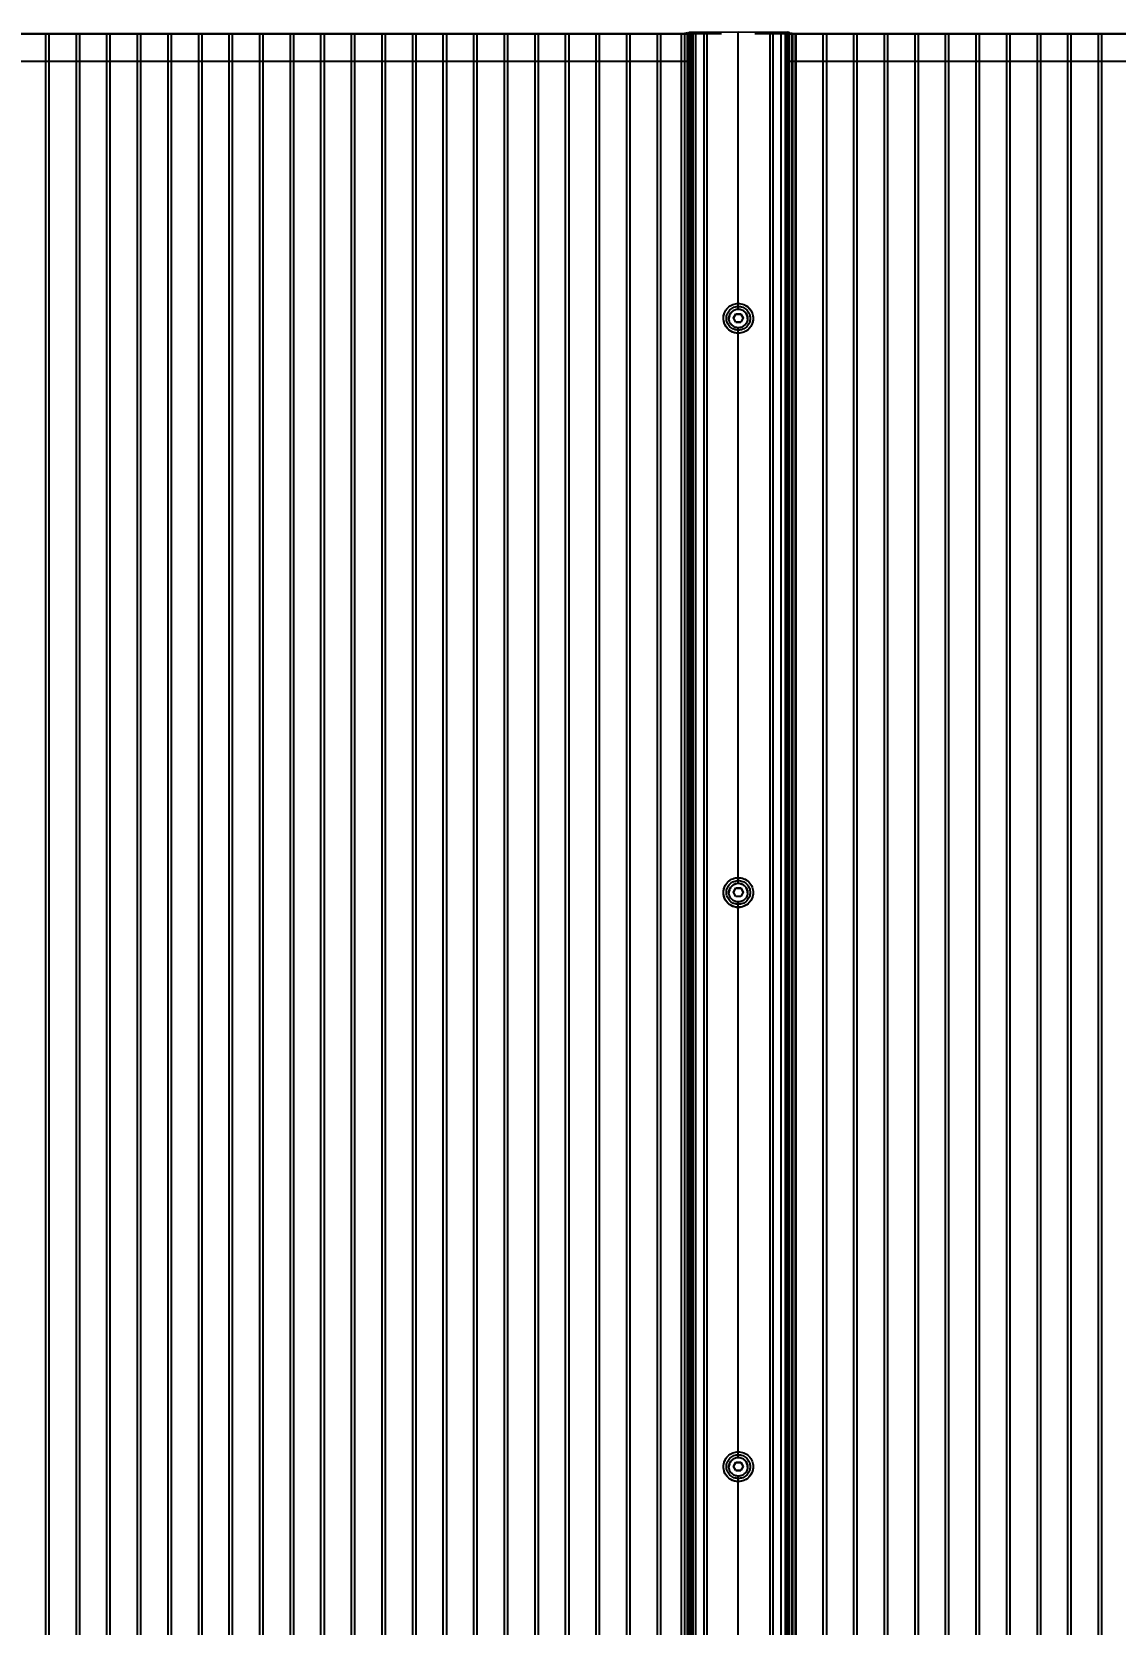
# Model space of a CAD drawing. Header units: millimetres. Extents: x 4625 to 14334, y 16216 to 31562.
# Drawn here: x 6418 to 7056, y 27771 to 28708 of the extents above; entities that cross this region are included whole.
import ezdxf

# ---------------------------------------------------------------- set-up
doc = ezdxf.new("R2010")
doc.units = ezdxf.units.MM
doc.header["$LTSCALE"] = 3
doc.layers.add('Default', color=7, linetype='Continuous')
doc.styles.get("Standard").update_dxf_attribs({"font": 'arial.ttf'})
doc.dimstyles.new('MATEUSZ', dxfattribs={"dimtxt": 35, "dimasz": 16, "dimexe": 0.18, "dimexo": 0.0625, "dimgap": 0.09, "dimtad": 0, "dimdec": 0, "dimdsep": 46, "dimtxsty": 'Standard', "dimblk": 'DOT', "dimcen": 0.09, "dimse1": 1, "dimse2": 1, "dimadec": 0, "dimazin": 0, "dimtfac": 1, "dimtdec": 0, "dimtofl": 0, "dimtmove": 0, "dimatfit": 3, "dimfxl": 1, "dimtolj": 1, "dimtzin": 0, "dimlwd": 9, "dimlwe": 9, "dimarcsym": 0})

# ---------------------------------------------------------------- blocks, each defined once
blk = doc.blocks.new('_Dot')
at = {"color": 0, "linetype": 'ByBlock', "lineweight": -2}
blk.add_line((-0.5, 0), (-1, 0), dxfattribs=at)
at = {"color": 0, "linetype": 'ByBlock', "const_width": 0.5}
blk.add_lwpolyline([(-0.25, 0, 1), (0.25, 0, 1)], format="xyb", close=True, dxfattribs=at)
blk = doc.blocks.new('*D31')
at = {"color": 0, "lineweight": 9, "transparency": 16777216}
for p, q in [((5803.89, 26303.39), (9576.19, 26303.39)), ((13713.73, 26303.39), (9941.43, 26303.39))]:
    blk.add_line(p, q, dxfattribs=at)
at = {"layer": 'Defpoints', "color": 0, "transparency": 16777216}
for p in [(5787.89, 28729.99), (13729.73, 28729.99), (13729.73, 26303.39)]:
    blk.add_point(p, dxfattribs=at)
at = {"color": 0, "lineweight": 9, "transparency": 16777216, "xscale": 16, "yscale": 16, "zscale": 16, "rotation": 180}
blk.add_blockref('_Dot', (5787.89, 26303.39), dxfattribs=at)
at = {"color": 0, "lineweight": 9, "transparency": 16777216, "xscale": 16, "yscale": 16, "zscale": 16}
blk.add_blockref('_Dot', (13729.73, 26303.39), dxfattribs=at)
at = {"color": 0, "transparency": 16777216, "insert": (9758.81, 26303.39), "char_height": 123, "attachment_point": 5}
blk.add_mtext('\\A1;7942', dxfattribs=at)

msp = doc.modelspace()

# ---------------------------------------------------------------- linework, layer by layer
at = {"layer": 'Default'}
for p, q in [((6824.31, 28706.95), (6008.31, 28706.95)), ((6805.62, 28706.79), (6026.03, 28706.79)), ((6426.31, 28706.81), (6426.31, 26887.25)), ((6428.31, 28706.81), (6428.31, 26887.25)), ((6444.31, 28706.81), (6444.31, 26887.25)), ((6446.31, 28706.81), (6446.31, 26887.25)), ((6462.31, 28706.81), (6462.31, 26887.25)), ((6464.31, 28706.81), (6464.31, 26887.25)), ((6480.31, 28706.81), (6480.31, 26887.25)), ((6482.31, 28706.81), (6482.31, 26887.25)), ((6498.31, 28706.81), (6498.31, 26887.25)), ((6500.31, 28706.81), (6500.31, 26887.25)), ((6516.31, 28706.81), (6516.31, 26887.25)), ((6518.31, 28706.81), (6518.31, 26887.25)), ((6534.31, 28706.81), (6534.31, 26887.25)), ((6536.31, 28706.81), (6536.31, 26887.25)), ((6552.31, 28706.81), (6552.31, 26887.25)), ((6554.31, 28706.81), (6554.31, 26887.25)), ((6570.31, 28706.81), (6570.31, 26887.25)), ((6572.31, 28706.81), (6572.31, 26887.25)), ((6588.31, 28706.81), (6588.31, 26887.25)), ((6590.31, 28706.81), (6590.31, 26887.25)), ((6606.31, 28706.81), (6606.31, 26887.25)), ((6608.31, 28706.81), (6608.31, 26887.25)), ((6624.31, 28706.81), (6624.31, 26887.25)), ((6626.31, 28706.81), (6626.31, 26887.25)), ((6642.31, 28706.81), (6642.31, 26887.25)), ((6644.31, 28706.81), (6644.31, 26887.25)), ((6660.31, 28706.81), (6660.31, 26887.25)), ((6662.31, 28706.81), (6662.31, 26887.25)), ((6678.31, 28706.81), (6678.31, 26887.25)), ((6680.31, 28706.81), (6680.31, 26887.25)), ((6696.31, 28706.81), (6696.31, 26887.25)), ((6698.31, 28706.81), (6698.31, 26887.25)), ((6714.31, 28706.81), (6714.31, 26887.25)), ((6716.31, 28706.81), (6716.31, 26887.25)), ((6732.31, 28706.81), (6732.31, 26887.25)), ((6734.31, 28706.81), (6734.31, 26887.25)), ((6750.31, 28706.81), (6750.31, 26887.25)), ((6752.31, 28706.81), (6752.31, 26887.25)), ((6768.31, 28706.81), (6768.31, 26887.25)), ((6770.31, 28706.81), (6770.31, 26887.25)), ((6786.31, 28706.81), (6786.31, 26887.25)), ((6788.31, 28706.81), (6788.31, 26887.25)), ((6800.64, 28706.95), (6802.64, 28707.4)), ((6805.64, 28707.23), (6800.64, 28706.95)), ((6800.64, 26887.39), (6800.64, 28706.95)), ((6802.64, 28707.4), (6804.26, 28707.54)), ((6802.64, 26887.84), (6802.64, 28707.4)), ((6804.26, 28707.54), (6803.64, 28707.4)), ((6804.14, 28707.47), (6804.14, 28707.83)), ((6804.14, 28707.83), (6804.14, 26888.27)), ((6804.14, 28707.47), (6804.14, 26887.91)), ((6804.26, 26887.98), (6804.26, 28707.54)), ((6804.95, 28707.9), (6804.95, 26888.34)), ((6805.89, 28707.74), (6805.89, 28707.54)), ((6805.89, 28707.74), (6805.89, 26888.19)), ((6805.89, 28707.54), (6805.89, 26887.98)), ((6806.64, 28707.54), (6809.14, 28707.64)), ((6806.64, 26887.98), (6806.64, 28707.54)), ((6807.64, 26887.98), (6807.64, 28707.54)), ((6809.14, 26888.09), (6809.14, 28707.64)), ((6813.89, 28707.54), (6813.89, 28707.82)), ((6813.89, 28707.82), (6813.89, 26888.27)), ((6815.64, 28707.82), (6815.64, 28707.47)), ((6815.64, 28707.82), (6815.64, 26888.26)), ((6834.14, 28545), (6834.14, 28708.1)), ((7659.97, 28706.95), (6843.97, 28706.95)), ((6852.64, 28707.82), (6852.64, 28707.47)), ((6852.64, 28707.82), (6852.64, 26888.26)), ((6854.39, 28707.54), (6854.39, 28707.82)), ((6854.39, 28707.82), (6854.39, 26888.27)), ((6856.64, 28707.54), (6859.14, 28707.64)), ((6859.14, 28707.64), (6859.14, 26888.09)), ((6859.14, 28707.64), (6861.64, 28707.54)), ((6861.64, 28707.54), (6861.64, 26887.98)), ((7641.36, 28706.79), (6861.78, 28706.79)), ((6862.39, 28707.74), (6862.39, 28707.54)), ((6862.39, 28707.74), (6862.39, 26888.19)), ((6862.39, 28707.54), (6862.39, 26887.98)), ((6863.33, 28707.9), (6863.33, 26888.34)), ((6864.03, 28707.54), (6864.03, 26887.98)), ((6864.03, 28707.54), (6865.64, 28707.4)), ((6864.14, 28707.47), (6864.14, 28707.83)), ((6864.14, 28707.83), (6864.14, 26888.27)), ((6865.64, 28707.4), (6865.64, 26887.84)), ((6865.64, 28707.4), (6867.64, 28706.95)), ((6865.97, 28706.81), (6865.97, 26887.25)), ((6867.64, 28706.95), (6867.64, 26887.39)), ((6867.97, 28706.81), (6867.97, 26887.25)), ((6883.97, 28706.81), (6883.97, 26887.25)), ((6885.97, 28706.81), (6885.97, 26887.25)), ((6901.97, 28706.81), (6901.97, 26887.25)), ((6903.97, 28706.81), (6903.97, 26887.25)), ((6919.97, 28706.81), (6919.97, 26887.25)), ((6921.97, 28706.81), (6921.97, 26887.25)), ((6937.97, 28706.81), (6937.97, 26887.25)), ((6939.97, 28706.81), (6939.97, 26887.25)), ((6955.97, 28706.81), (6955.97, 26887.25)), ((6957.97, 28706.81), (6957.97, 26887.25)), ((6973.97, 28706.81), (6973.97, 26887.25)), ((6975.97, 28706.81), (6975.97, 26887.25)), ((6991.97, 28706.81), (6991.97, 26887.25)), ((6993.97, 28706.81), (6993.97, 26887.25)), ((7009.97, 28706.81), (7009.97, 26887.25)), ((7011.97, 28706.81), (7011.97, 26887.25)), ((7027.97, 28706.81), (7027.97, 26887.25)), ((7029.97, 28706.81), (7029.97, 26887.25)), ((7045.97, 28706.81), (7045.97, 26887.25)), ((7047.97, 28706.81), (7047.97, 26887.25)), ((6804.95, 28690.64), (6027.67, 28690.64)), ((7640.61, 28690.64), (6863.33, 28690.64)), ((6831.25, 28539.59), (6832.7, 28542.09)), ((6832.7, 28542.09), (6835.58, 28542.09)), ((6835.58, 28537.1), (6832.7, 28537.1)), ((6835.58, 28542.09), (6837.03, 28539.59)), ((6834.14, 28207.07), (6834.14, 28534.02)), ((6831.25, 28201.67), (6832.7, 28204.16)), ((6832.7, 28204.16), (6835.58, 28204.16)), ((6835.58, 28204.16), (6837.03, 28201.67)), ((6834.14, 27869.15), (6834.14, 28196.1)), ((6825.39, 27863.66), (6825.39, 27863.74)), ((6831.25, 27863.74), (6832.7, 27866.24)), ((6832.7, 27866.24), (6835.58, 27866.24)), ((6835.58, 27861.25), (6832.7, 27861.25)), ((6835.58, 27866.24), (6837.03, 27863.74)), ((6842.89, 27863.74), (6842.89, 27863.66)), ((6834.14, 27729.49), (6834.14, 27858.17))]:
    msp.add_line(p, q, dxfattribs=at)
for points in [[(6804.95, 28707.9, 0), (6834.14, 28708.1, 0)], [(6834.14, 28708.1, 0), (6863.33, 28707.9, 0)], [(6864.14, 28707.83, 0), (6864.14, 28707.83, 0), (6864.14, 28707.83, 0), (6864.14, 28707.83, 0), (6864.14, 28707.83, 0), (6864.14, 28707.84, 0), (6864.14, 28707.84, 0), (6864.14, 28707.84, 0), (6864.14, 28707.84, 0), (6864.13, 28707.84, 0), (6864.12, 28707.84, 0), (6864.1, 28707.85, 0), (6864.04, 28707.86, 0), (6863.33, 28707.9, 0)], [(6828.64, 28539.5, 0), (6828.67, 28540.03, 0), (6828.74, 28540.56, 0), (6828.88, 28541.09, 0), (6829.06, 28541.6, 0), (6829.3, 28542.1, 0), (6829.58, 28542.57, 0), (6829.9, 28543, 0), (6830.25, 28543.39, 0), (6830.64, 28543.74, 0), (6831.07, 28544.06, 0), (6831.54, 28544.34, 0), (6832.04, 28544.58, 0), (6832.55, 28544.76, 0), (6833.08, 28544.89, 0), (6833.62, 28544.97, 0), (6834.14, 28545, 0)], [(6839.64, 28539.36, 0), (6839.61, 28539.89, 0), (6839.54, 28540.42, 0), (6839.41, 28540.95, 0), (6839.22, 28541.46, 0), (6838.99, 28541.96, 0), (6838.7, 28542.43, 0), (6838.38, 28542.86, 0), (6838.03, 28543.25, 0), (6837.64, 28543.6, 0), (6837.21, 28543.92, 0), (6836.74, 28544.2, 0), (6836.25, 28544.44, 0), (6835.73, 28544.62, 0), (6835.2, 28544.75, 0), (6834.67, 28544.83, 0), (6834.14, 28544.86, 0), (6833.62, 28544.83, 0), (6833.08, 28544.75, 0), (6832.55, 28544.62, 0), (6832.04, 28544.44, 0), (6831.54, 28544.2, 0), (6831.07, 28543.92, 0), (6830.64, 28543.6, 0), (6830.25, 28543.25, 0), (6829.9, 28542.86, 0), (6829.58, 28542.43, 0), (6829.3, 28541.96, 0), (6829.06, 28541.46, 0), (6828.88, 28540.95, 0), (6828.74, 28540.42, 0), (6828.67, 28539.89, 0), (6828.64, 28539.36, 0)], [(6834.14, 28545, 0), (6834.67, 28544.97, 0), (6835.2, 28544.89, 0), (6835.73, 28544.76, 0), (6836.25, 28544.58, 0), (6836.74, 28544.34, 0), (6837.21, 28544.06, 0), (6837.64, 28543.74, 0), (6838.03, 28543.39, 0), (6838.38, 28543, 0), (6838.7, 28542.57, 0), (6838.99, 28542.1, 0), (6839.22, 28541.6, 0), (6839.41, 28541.09, 0), (6839.54, 28540.56, 0), (6839.61, 28540.03, 0), (6839.64, 28539.5, 0)], [(6838.44, 28547.11, 0), (6839.68, 28546.26, 0), (6840.77, 28545.21, 0), (6841.65, 28543.99, 0), (6842.3, 28542.66, 0)], [(6834.14, 28530.78, 0), (6833.05, 28530.85, 0), (6831.93, 28531.06, 0), (6830.81, 28531.44, 0), (6829.72, 28531.98, 0), (6828.7, 28532.68, 0), (6827.78, 28533.52, 0), (6826.99, 28534.48, 0), (6826.35, 28535.53, 0), (6825.88, 28536.63, 0), (6825.57, 28537.76, 0), (6825.41, 28538.86, 0), (6825.4, 28539.94, 0), (6825.53, 28541.04, 0), (6825.81, 28542.17, 0), (6826.25, 28543.28, 0), (6826.85, 28544.34, 0)], [(6834.14, 28534.02, 0), (6833.62, 28534.05, 0), (6833.08, 28534.13, 0), (6832.55, 28534.26, 0), (6832.04, 28534.44, 0), (6831.54, 28534.67, 0), (6831.07, 28534.96, 0), (6830.64, 28535.28, 0), (6830.25, 28535.63, 0), (6829.9, 28536.01, 0), (6829.58, 28536.44, 0), (6829.3, 28536.91, 0), (6829.06, 28537.4, 0), (6828.88, 28537.92, 0), (6828.74, 28538.45, 0), (6828.67, 28538.98, 0), (6828.64, 28539.5, 0)], [(6831.25, 28539.77, 0), (6832.7, 28542.27, 0)], [(6832.7, 28537.28, 0), (6831.25, 28539.77, 0)], [(6832.7, 28542.27, 0), (6835.58, 28542.27, 0)], [(6835.58, 28537.28, 0), (6832.7, 28537.28, 0)], [(6842.76, 28541.02, 0), (6842.87, 28540.12, 0), (6842.89, 28539.25, 0), (6842.81, 28538.36, 0), (6842.64, 28537.45, 0), (6842.37, 28536.54, 0), (6841.99, 28535.65, 0), (6841.5, 28534.78, 0), (6840.9, 28533.97, 0), (6840.22, 28533.23, 0), (6839.45, 28532.57, 0), (6838.62, 28532.01, 0), (6837.74, 28531.56, 0), (6836.84, 28531.21, 0), (6835.93, 28530.96, 0), (6835.02, 28530.83, 0), (6834.14, 28530.78, 0)], [(6839.64, 28539.5, 0), (6839.61, 28538.98, 0), (6839.54, 28538.45, 0), (6839.41, 28537.92, 0), (6839.22, 28537.4, 0), (6838.99, 28536.91, 0), (6838.7, 28536.44, 0), (6838.38, 28536.01, 0), (6838.03, 28535.63, 0), (6837.64, 28535.28, 0), (6837.21, 28534.96, 0), (6836.74, 28534.67, 0), (6836.25, 28534.44, 0), (6835.73, 28534.26, 0), (6835.2, 28534.13, 0), (6834.67, 28534.05, 0), (6834.14, 28534.02, 0)], [(6835.58, 28542.27, 0), (6837.03, 28539.77, 0)], [(6837.03, 28539.77, 0), (6835.58, 28537.28, 0)], [(6832.15, 28210.08, 0), (6832.98, 28210.24, 0), (6833.8, 28210.31, 0), (6834.6, 28210.3, 0), (6835.43, 28210.22, 0), (6836.26, 28210.05, 0), (6837.1, 28209.8, 0), (6837.93, 28209.45, 0), (6838.73, 28209.02, 0)], [(6834.14, 28192.86, 0), (6833.08, 28192.92, 0), (6832, 28193.12, 0), (6830.91, 28193.47, 0), (6829.85, 28193.98, 0), (6828.85, 28194.63, 0), (6827.94, 28195.43, 0), (6827.15, 28196.34, 0), (6826.49, 28197.34, 0), (6825.99, 28198.4, 0), (6825.65, 28199.49, 0), (6825.45, 28200.57, 0), (6825.39, 28201.62, 0), (6825.46, 28202.68, 0), (6825.67, 28203.76, 0), (6826.02, 28204.85, 0), (6826.54, 28205.9, 0)], [(6828.64, 28201.58, 0), (6828.67, 28202.1, 0), (6828.74, 28202.63, 0), (6828.88, 28203.16, 0), (6829.06, 28203.68, 0), (6829.3, 28204.17, 0), (6829.58, 28204.64, 0), (6829.9, 28205.07, 0), (6830.25, 28205.46, 0), (6830.64, 28205.81, 0), (6831.07, 28206.13, 0), (6831.54, 28206.42, 0), (6832.04, 28206.65, 0), (6832.55, 28206.84, 0), (6833.08, 28206.97, 0), (6833.62, 28207.05, 0), (6834.14, 28207.07, 0)], [(6839.64, 28201.44, 0), (6839.61, 28201.96, 0), (6839.54, 28202.49, 0), (6839.41, 28203.02, 0), (6839.22, 28203.54, 0), (6838.99, 28204.03, 0), (6838.7, 28204.5, 0), (6838.38, 28204.93, 0), (6838.03, 28205.32, 0), (6837.64, 28205.67, 0), (6837.21, 28206, 0), (6836.74, 28206.28, 0), (6836.25, 28206.51, 0), (6835.73, 28206.7, 0), (6835.2, 28206.83, 0), (6834.67, 28206.91, 0), (6834.14, 28206.93, 0), (6833.62, 28206.91, 0), (6833.08, 28206.83, 0), (6832.55, 28206.7, 0), (6832.04, 28206.51, 0), (6831.54, 28206.28, 0), (6831.07, 28206, 0), (6830.64, 28205.67, 0), (6830.25, 28205.32, 0), (6829.9, 28204.93, 0), (6829.58, 28204.5, 0), (6829.3, 28204.03, 0), (6829.06, 28203.54, 0), (6828.88, 28203.02, 0), (6828.74, 28202.49, 0), (6828.67, 28201.96, 0), (6828.64, 28201.44, 0)], [(6834.14, 28196.1, 0), (6833.62, 28196.12, 0), (6833.08, 28196.2, 0), (6832.55, 28196.33, 0), (6832.04, 28196.51, 0), (6831.54, 28196.75, 0), (6831.07, 28197.03, 0), (6830.64, 28197.35, 0), (6830.25, 28197.7, 0), (6829.9, 28198.09, 0), (6829.58, 28198.52, 0), (6829.3, 28198.99, 0), (6829.06, 28199.48, 0), (6828.88, 28200, 0), (6828.74, 28200.52, 0), (6828.67, 28201.05, 0), (6828.64, 28201.58, 0)], [(6831.25, 28201.85, 0), (6832.7, 28204.34, 0)], [(6832.7, 28199.35, 0), (6831.25, 28201.85, 0)], [(6832.7, 28204.34, 0), (6835.58, 28204.34, 0)], [(6835.58, 28199.35, 0), (6832.7, 28199.35, 0)], [(6834.14, 28207.07, 0), (6834.67, 28207.05, 0), (6835.2, 28206.97, 0), (6835.73, 28206.84, 0), (6836.25, 28206.65, 0), (6836.74, 28206.42, 0), (6837.21, 28206.13, 0), (6837.64, 28205.81, 0), (6838.03, 28205.46, 0), (6838.38, 28205.07, 0), (6838.7, 28204.64, 0), (6838.99, 28204.17, 0), (6839.22, 28203.68, 0), (6839.41, 28203.16, 0), (6839.54, 28202.63, 0), (6839.61, 28202.1, 0), (6839.64, 28201.58, 0)], [(6842.87, 28202.23, 0), (6842.89, 28201.41, 0), (6842.83, 28200.57, 0), (6842.69, 28199.73, 0), (6842.46, 28198.87, 0), (6842.13, 28198.02, 0), (6841.7, 28197.2, 0), (6841.19, 28196.41, 0), (6840.58, 28195.68, 0), (6839.9, 28195.02, 0), (6839.16, 28194.43, 0), (6838.36, 28193.94, 0), (6837.53, 28193.54, 0), (6836.67, 28193.23, 0), (6835.82, 28193.02, 0), (6834.97, 28192.9, 0), (6834.14, 28192.86, 0)], [(6839.64, 28201.58, 0), (6839.61, 28201.05, 0), (6839.54, 28200.52, 0), (6839.41, 28200, 0), (6839.22, 28199.48, 0), (6838.99, 28198.99, 0), (6838.7, 28198.52, 0), (6838.38, 28198.09, 0), (6838.03, 28197.7, 0), (6837.64, 28197.35, 0), (6837.21, 28197.03, 0), (6836.74, 28196.75, 0), (6836.25, 28196.51, 0), (6835.73, 28196.33, 0), (6835.2, 28196.2, 0), (6834.67, 28196.12, 0), (6834.14, 28196.1, 0)], [(6835.58, 28204.34, 0), (6837.03, 28201.85, 0)], [(6837.03, 28201.85, 0), (6835.58, 28199.35, 0)], [(6834.14, 27854.93, 0), (6833.04, 27855, 0), (6831.9, 27855.22, 0), (6830.76, 27855.61, 0), (6829.66, 27856.16, 0), (6828.63, 27856.88, 0), (6827.71, 27857.74, 0), (6826.92, 27858.72, 0), (6826.29, 27859.8, 0), (6825.83, 27860.92, 0), (6825.54, 27862.06, 0), (6825.4, 27863.18, 0), (6825.41, 27864.27, 0), (6825.56, 27865.39, 0), (6825.88, 27866.53, 0), (6826.36, 27867.65, 0), (6827, 27868.71, 0)], [(6828.64, 27863.65, 0), (6828.67, 27864.18, 0), (6828.74, 27864.71, 0), (6828.88, 27865.24, 0), (6829.06, 27865.75, 0), (6829.3, 27866.25, 0), (6829.58, 27866.72, 0), (6829.9, 27867.15, 0), (6830.25, 27867.54, 0), (6830.64, 27867.89, 0), (6831.07, 27868.21, 0), (6831.54, 27868.49, 0), (6832.04, 27868.73, 0), (6832.55, 27868.91, 0), (6833.08, 27869.04, 0), (6833.62, 27869.12, 0), (6834.14, 27869.15, 0)], [(6839.64, 27863.51, 0), (6839.61, 27864.04, 0), (6839.54, 27864.57, 0), (6839.41, 27865.1, 0), (6839.22, 27865.61, 0), (6838.99, 27866.11, 0), (6838.7, 27866.58, 0), (6838.38, 27867.01, 0), (6838.03, 27867.4, 0), (6837.64, 27867.75, 0), (6837.21, 27868.07, 0), (6836.74, 27868.35, 0), (6836.25, 27868.59, 0), (6835.73, 27868.77, 0), (6835.2, 27868.9, 0), (6834.67, 27868.98, 0), (6834.14, 27869.01, 0), (6833.62, 27868.98, 0), (6833.08, 27868.9, 0), (6832.55, 27868.77, 0), (6832.04, 27868.59, 0), (6831.54, 27868.35, 0), (6831.07, 27868.07, 0), (6830.64, 27867.75, 0), (6830.25, 27867.4, 0), (6829.9, 27867.01, 0), (6829.58, 27866.58, 0), (6829.3, 27866.11, 0), (6829.06, 27865.61, 0), (6828.88, 27865.1, 0), (6828.74, 27864.57, 0), (6828.67, 27864.04, 0), (6828.64, 27863.51, 0)], [(6834.14, 27858.17, 0), (6833.62, 27858.2, 0), (6833.08, 27858.28, 0), (6832.55, 27858.41, 0), (6832.04, 27858.59, 0), (6831.54, 27858.83, 0), (6831.07, 27859.11, 0), (6830.64, 27859.43, 0), (6830.25, 27859.78, 0), (6829.9, 27860.16, 0), (6829.58, 27860.59, 0), (6829.3, 27861.06, 0), (6829.06, 27861.55, 0), (6828.88, 27862.07, 0), (6828.74, 27862.6, 0), (6828.67, 27863.13, 0), (6828.64, 27863.65, 0)], [(6831.25, 27863.92, 0), (6832.7, 27866.42, 0)], [(6832.7, 27861.43, 0), (6831.25, 27863.92, 0)], [(6832.7, 27866.42, 0), (6835.58, 27866.42, 0)], [(6835.58, 27861.43, 0), (6832.7, 27861.43, 0)], [(6834.14, 27869.15, 0), (6834.67, 27869.12, 0), (6835.2, 27869.04, 0), (6835.73, 27868.91, 0), (6836.25, 27868.73, 0), (6836.74, 27868.49, 0), (6837.21, 27868.21, 0), (6837.64, 27867.89, 0), (6838.03, 27867.54, 0), (6838.38, 27867.15, 0), (6838.7, 27866.72, 0), (6838.99, 27866.25, 0), (6839.22, 27865.75, 0), (6839.41, 27865.24, 0), (6839.54, 27864.71, 0), (6839.61, 27864.18, 0), (6839.64, 27863.65, 0)], [(6842.69, 27865.51, 0), (6842.84, 27864.58, 0), (6842.89, 27863.68, 0), (6842.85, 27862.78, 0), (6842.7, 27861.86, 0), (6842.45, 27860.93, 0), (6842.09, 27860.01, 0), (6841.61, 27859.11, 0), (6841.02, 27858.27, 0), (6840.34, 27857.5, 0), (6839.56, 27856.81, 0), (6838.72, 27856.22, 0), (6837.83, 27855.74, 0), (6836.9, 27855.38, 0), (6835.97, 27855.12, 0), (6835.04, 27854.98, 0), (6834.14, 27854.93, 0)], [(6839.64, 27863.65, 0), (6839.61, 27863.13, 0), (6839.54, 27862.6, 0), (6839.41, 27862.07, 0), (6839.22, 27861.55, 0), (6838.99, 27861.06, 0), (6838.7, 27860.59, 0), (6838.38, 27860.16, 0), (6838.03, 27859.78, 0), (6837.64, 27859.43, 0), (6837.21, 27859.11, 0), (6836.74, 27858.83, 0), (6836.25, 27858.59, 0), (6835.73, 27858.41, 0), (6835.2, 27858.28, 0), (6834.67, 27858.2, 0), (6834.14, 27858.17, 0)], [(6835.58, 27866.42, 0), (6837.03, 27863.92, 0)], [(6837.03, 27863.92, 0), (6835.58, 27861.43, 0)]]:
    msp.add_polyline3d(points, dxfattribs=at)
for points in [[(6834.14, 28530.86, 0), (6833.35, 28530.9, 0), (6832.55, 28531.01, 0), (6831.73, 28531.2, 0), (6830.92, 28531.48, 0), (6830.12, 28531.84, 0), (6829.35, 28532.29, 0), (6828.63, 28532.82, 0), (6827.95, 28533.42, 0), (6827.35, 28534.09, 0), (6826.82, 28534.82, 0), (6826.37, 28535.58, 0), (6826, 28536.38, 0), (6825.73, 28537.19, 0), (6825.54, 28538.01, 0), (6825.43, 28538.81, 0), (6825.39, 28539.59, 0), (6825.43, 28540.38, 0), (6825.54, 28541.18, 0), (6825.73, 28542, 0), (6826, 28542.81, 0), (6826.37, 28543.6, 0), (6826.82, 28544.37, 0), (6827.35, 28545.1, 0), (6827.95, 28545.77, 0), (6828.63, 28546.37, 0), (6829.35, 28546.9, 0), (6830.12, 28547.35, 0), (6830.92, 28547.71, 0), (6831.73, 28547.99, 0), (6832.55, 28548.18, 0), (6833.35, 28548.29, 0), (6834.14, 28548.32, 0), (6834.93, 28548.29, 0), (6835.73, 28548.18, 0), (6836.55, 28547.99, 0), (6837.36, 28547.71, 0), (6838.16, 28547.35, 0), (6838.93, 28546.9, 0), (6839.66, 28546.37, 0), (6840.33, 28545.77, 0), (6840.93, 28545.1, 0), (6841.46, 28544.37, 0), (6841.91, 28543.6, 0), (6842.28, 28542.81, 0), (6842.55, 28542, 0), (6842.74, 28541.18, 0), (6842.86, 28540.38, 0), (6842.89, 28539.59, 0), (6842.86, 28538.81, 0), (6842.74, 28538.01, 0), (6842.55, 28537.19, 0), (6842.28, 28536.38, 0), (6841.91, 28535.58, 0), (6841.46, 28534.82, 0), (6840.93, 28534.09, 0), (6840.33, 28533.42, 0), (6839.66, 28532.82, 0), (6838.93, 28532.29, 0), (6838.16, 28531.84, 0), (6837.36, 28531.48, 0), (6836.55, 28531.2, 0), (6835.73, 28531.01, 0), (6834.93, 28530.9, 0)], [(6834.14, 28532.61, 0), (6833.51, 28532.64, 0), (6832.87, 28532.73, 0), (6832.21, 28532.88, 0), (6831.56, 28533.1, 0), (6830.93, 28533.39, 0), (6830.31, 28533.75, 0), (6829.73, 28534.17, 0), (6829.19, 28534.66, 0), (6828.71, 28535.19, 0), (6828.28, 28535.77, 0), (6827.92, 28536.39, 0), (6827.63, 28537.02, 0), (6827.41, 28537.67, 0), (6827.26, 28538.32, 0), (6827.17, 28538.97, 0), (6827.14, 28539.59, 0), (6827.17, 28540.22, 0), (6827.26, 28540.86, 0), (6827.41, 28541.51, 0), (6827.63, 28542.16, 0), (6827.92, 28542.8, 0), (6828.28, 28543.41, 0), (6828.71, 28543.99, 0), (6829.19, 28544.53, 0), (6829.73, 28545.01, 0), (6830.31, 28545.44, 0), (6830.93, 28545.8, 0), (6831.56, 28546.09, 0), (6832.21, 28546.31, 0), (6832.87, 28546.46, 0), (6833.51, 28546.55, 0), (6834.14, 28546.58, 0), (6834.77, 28546.55, 0), (6835.41, 28546.46, 0), (6836.07, 28546.31, 0), (6836.72, 28546.09, 0), (6837.36, 28545.8, 0), (6837.97, 28545.44, 0), (6838.55, 28545.01, 0), (6839.09, 28544.53, 0), (6839.58, 28543.99, 0), (6840, 28543.41, 0), (6840.36, 28542.8, 0), (6840.65, 28542.16, 0), (6840.87, 28541.51, 0), (6841.02, 28540.86, 0), (6841.11, 28540.22, 0), (6841.14, 28539.59, 0), (6841.11, 28538.97, 0), (6841.02, 28538.32, 0), (6840.87, 28537.67, 0), (6840.65, 28537.02, 0), (6840.36, 28536.39, 0), (6840, 28535.77, 0), (6839.58, 28535.19, 0), (6839.09, 28534.66, 0), (6838.55, 28534.17, 0), (6837.97, 28533.75, 0), (6837.36, 28533.39, 0), (6836.72, 28533.1, 0), (6836.07, 28532.88, 0), (6835.41, 28532.73, 0), (6834.77, 28532.64, 0)], [(6834.14, 28192.94, 0), (6833.35, 28192.98, 0), (6832.55, 28193.09, 0), (6831.73, 28193.28, 0), (6830.92, 28193.55, 0), (6830.12, 28193.92, 0), (6829.35, 28194.36, 0), (6828.63, 28194.89, 0), (6827.95, 28195.5, 0), (6827.35, 28196.17, 0), (6826.82, 28196.89, 0), (6826.37, 28197.66, 0), (6826, 28198.46, 0), (6825.73, 28199.27, 0), (6825.54, 28200.08, 0), (6825.43, 28200.88, 0), (6825.39, 28201.67, 0), (6825.43, 28202.45, 0), (6825.54, 28203.26, 0), (6825.73, 28204.07, 0), (6826, 28204.88, 0), (6826.37, 28205.68, 0), (6826.82, 28206.45, 0), (6827.35, 28207.17, 0), (6827.95, 28207.84, 0), (6828.63, 28208.45, 0), (6829.35, 28208.97, 0), (6830.12, 28209.42, 0), (6830.92, 28209.78, 0), (6831.73, 28210.06, 0), (6832.55, 28210.25, 0), (6833.35, 28210.36, 0), (6834.14, 28210.4, 0), (6834.93, 28210.36, 0), (6835.73, 28210.25, 0), (6836.55, 28210.06, 0), (6837.36, 28209.78, 0), (6838.16, 28209.42, 0), (6838.93, 28208.97, 0), (6839.66, 28208.45, 0), (6840.33, 28207.84, 0), (6840.93, 28207.17, 0), (6841.46, 28206.45, 0), (6841.91, 28205.68, 0), (6842.28, 28204.88, 0), (6842.55, 28204.07, 0), (6842.74, 28203.26, 0), (6842.86, 28202.45, 0), (6842.89, 28201.67, 0), (6842.86, 28200.88, 0), (6842.74, 28200.08, 0), (6842.55, 28199.27, 0), (6842.28, 28198.46, 0), (6841.91, 28197.66, 0), (6841.46, 28196.89, 0), (6840.93, 28196.17, 0), (6840.33, 28195.5, 0), (6839.66, 28194.89, 0), (6838.93, 28194.36, 0), (6838.16, 28193.92, 0), (6837.36, 28193.55, 0), (6836.55, 28193.28, 0), (6835.73, 28193.09, 0), (6834.93, 28192.98, 0)], [(6834.14, 28194.69, 0), (6833.51, 28194.71, 0), (6832.87, 28194.8, 0), (6832.21, 28194.96, 0), (6831.56, 28195.18, 0), (6830.93, 28195.47, 0), (6830.31, 28195.82, 0), (6829.73, 28196.25, 0), (6829.19, 28196.73, 0), (6828.71, 28197.27, 0), (6828.28, 28197.85, 0), (6827.92, 28198.46, 0), (6827.63, 28199.1, 0), (6827.41, 28199.75, 0), (6827.26, 28200.4, 0), (6827.17, 28201.04, 0), (6827.14, 28201.67, 0), (6827.17, 28202.3, 0), (6827.26, 28202.94, 0), (6827.41, 28203.59, 0), (6827.63, 28204.24, 0), (6827.92, 28204.88, 0), (6828.28, 28205.49, 0), (6828.71, 28206.07, 0), (6829.19, 28206.61, 0), (6829.73, 28207.09, 0), (6830.31, 28207.51, 0), (6830.93, 28207.87, 0), (6831.56, 28208.16, 0), (6832.21, 28208.38, 0), (6832.87, 28208.54, 0), (6833.51, 28208.62, 0), (6834.14, 28208.65, 0), (6834.77, 28208.62, 0), (6835.41, 28208.54, 0), (6836.07, 28208.38, 0), (6836.72, 28208.16, 0), (6837.36, 28207.87, 0), (6837.97, 28207.51, 0), (6838.55, 28207.09, 0), (6839.09, 28206.61, 0), (6839.58, 28206.07, 0), (6840, 28205.49, 0), (6840.36, 28204.88, 0), (6840.65, 28204.24, 0), (6840.87, 28203.59, 0), (6841.02, 28202.94, 0), (6841.11, 28202.3, 0), (6841.14, 28201.67, 0), (6841.11, 28201.04, 0), (6841.02, 28200.4, 0), (6840.87, 28199.75, 0), (6840.65, 28199.1, 0), (6840.36, 28198.46, 0), (6840, 28197.85, 0), (6839.58, 28197.27, 0), (6839.09, 28196.73, 0), (6838.55, 28196.25, 0), (6837.97, 28195.82, 0), (6837.36, 28195.47, 0), (6836.72, 28195.18, 0), (6836.07, 28194.96, 0), (6835.41, 28194.8, 0), (6834.77, 28194.71, 0)], [(6834.14, 27855.02, 0), (6833.35, 27855.05, 0), (6832.55, 27855.16, 0), (6831.73, 27855.35, 0), (6830.92, 27855.63, 0), (6830.12, 27855.99, 0), (6829.35, 27856.44, 0), (6828.63, 27856.97, 0), (6827.95, 27857.57, 0), (6827.35, 27858.24, 0), (6826.82, 27858.97, 0), (6826.37, 27859.73, 0), (6826, 27860.53, 0), (6825.73, 27861.34, 0), (6825.54, 27862.16, 0), (6825.43, 27862.96, 0), (6825.39, 27863.74, 0), (6825.43, 27864.53, 0), (6825.54, 27865.33, 0), (6825.73, 27866.15, 0), (6826, 27866.96, 0), (6826.37, 27867.75, 0), (6826.82, 27868.52, 0), (6827.35, 27869.25, 0), (6827.95, 27869.92, 0), (6828.63, 27870.52, 0), (6829.35, 27871.05, 0), (6830.12, 27871.5, 0), (6830.92, 27871.86, 0), (6831.73, 27872.14, 0), (6832.55, 27872.33, 0), (6833.35, 27872.44, 0), (6834.14, 27872.47, 0), (6834.93, 27872.44, 0), (6835.73, 27872.33, 0), (6836.55, 27872.14, 0), (6837.36, 27871.86, 0), (6838.16, 27871.5, 0), (6838.93, 27871.05, 0), (6839.66, 27870.52, 0), (6840.33, 27869.92, 0), (6840.93, 27869.25, 0), (6841.46, 27868.52, 0), (6841.91, 27867.75, 0), (6842.28, 27866.96, 0), (6842.55, 27866.15, 0), (6842.74, 27865.33, 0), (6842.86, 27864.53, 0), (6842.89, 27863.74, 0), (6842.86, 27862.96, 0), (6842.74, 27862.16, 0), (6842.55, 27861.34, 0), (6842.28, 27860.53, 0), (6841.91, 27859.73, 0), (6841.46, 27858.97, 0), (6840.93, 27858.24, 0), (6840.33, 27857.57, 0), (6839.66, 27856.97, 0), (6838.93, 27856.44, 0), (6838.16, 27855.99, 0), (6837.36, 27855.63, 0), (6836.55, 27855.35, 0), (6835.73, 27855.16, 0), (6834.93, 27855.05, 0)], [(6834.14, 27856.76, 0), (6833.51, 27856.79, 0), (6832.87, 27856.88, 0), (6832.21, 27857.03, 0), (6831.56, 27857.25, 0), (6830.93, 27857.54, 0), (6830.31, 27857.9, 0), (6829.73, 27858.32, 0), (6829.19, 27858.81, 0), (6828.71, 27859.34, 0), (6828.28, 27859.92, 0), (6827.92, 27860.54, 0), (6827.63, 27861.17, 0), (6827.41, 27861.82, 0), (6827.26, 27862.47, 0), (6827.17, 27863.12, 0), (6827.14, 27863.74, 0), (6827.17, 27864.37, 0), (6827.26, 27865.01, 0), (6827.41, 27865.67, 0), (6827.63, 27866.31, 0), (6827.92, 27866.95, 0), (6828.28, 27867.56, 0), (6828.71, 27868.15, 0), (6829.19, 27868.68, 0), (6829.73, 27869.17, 0), (6830.31, 27869.59, 0), (6830.93, 27869.95, 0), (6831.56, 27870.24, 0), (6832.21, 27870.46, 0), (6832.87, 27870.61, 0), (6833.51, 27870.7, 0), (6834.14, 27870.73, 0), (6834.77, 27870.7, 0), (6835.41, 27870.61, 0), (6836.07, 27870.46, 0), (6836.72, 27870.24, 0), (6837.36, 27869.95, 0), (6837.97, 27869.59, 0), (6838.55, 27869.17, 0), (6839.09, 27868.68, 0), (6839.58, 27868.15, 0), (6840, 27867.56, 0), (6840.36, 27866.95, 0), (6840.65, 27866.31, 0), (6840.87, 27865.67, 0), (6841.02, 27865.01, 0), (6841.11, 27864.37, 0), (6841.14, 27863.74, 0), (6841.11, 27863.12, 0), (6841.02, 27862.47, 0), (6840.87, 27861.82, 0), (6840.65, 27861.17, 0), (6840.36, 27860.54, 0), (6840, 27859.92, 0), (6839.58, 27859.34, 0), (6839.09, 27858.81, 0), (6838.55, 27858.32, 0), (6837.97, 27857.9, 0), (6837.36, 27857.54, 0), (6836.72, 27857.25, 0), (6836.07, 27857.03, 0), (6835.41, 27856.88, 0), (6834.77, 27856.79, 0)]]:
    msp.add_polyline3d(points, close=True, dxfattribs=at)

# ---------------------------------------------------------------- dimensions: what is measured, and where the dimension line sits
dim = msp.add_linear_dim(base=(13729.73, 26303.39), p1=(5787.89, 28729.99), p2=(13729.73, 28729.99), dimstyle='MATEUSZ', override={"dimtxt": 123})
dim.commit()
dim.dimension.update_dxf_attribs({"geometry": '*D31', "text_midpoint": (9758.81, 26303.39)})

doc.saveas('drawing.dxf')
